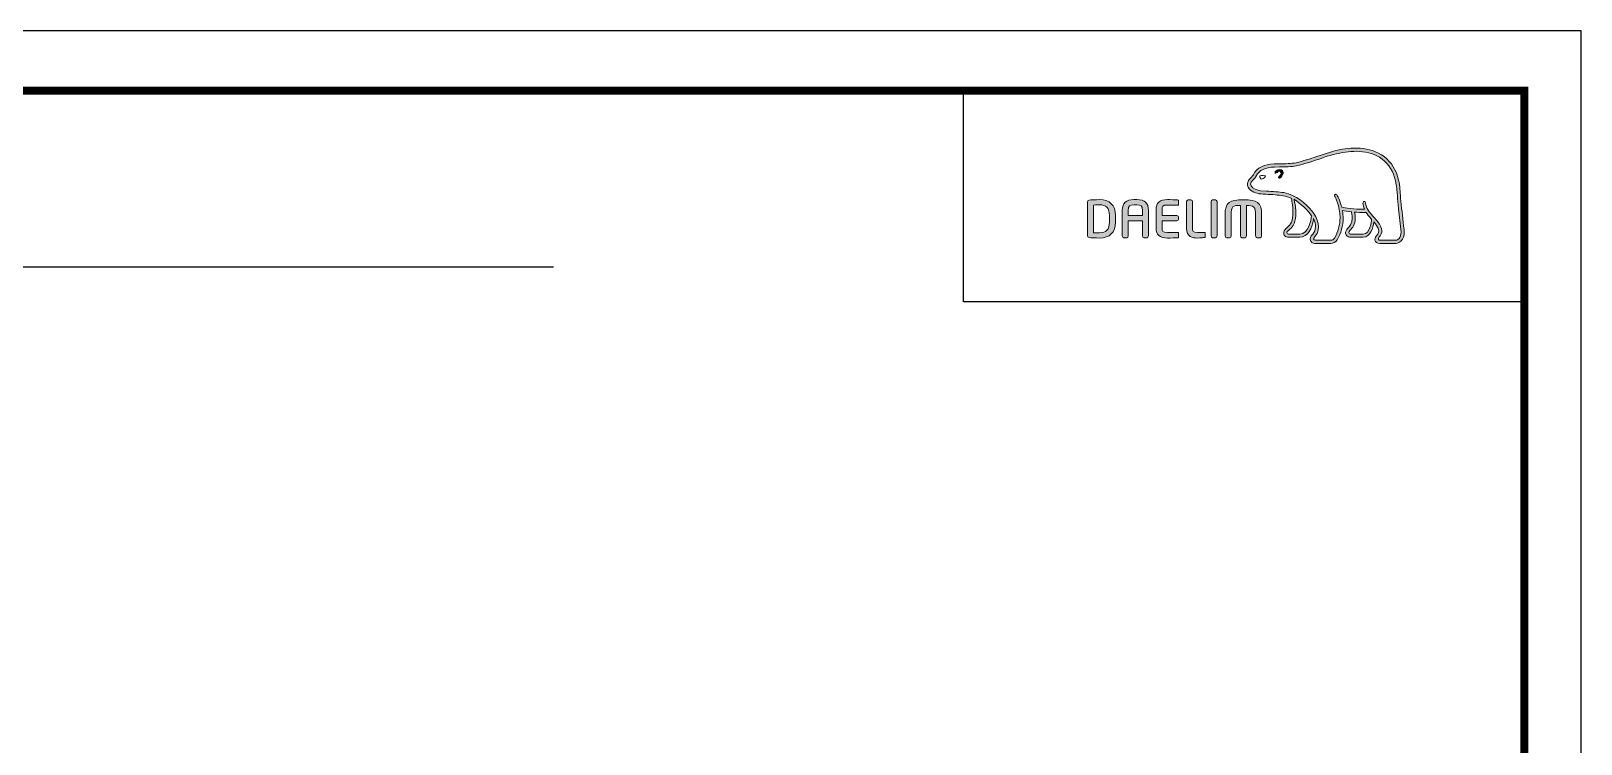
# Model space of a CAD drawing. Extents: x 3349 to 5808, y -3 to 827.
# Drawn here: x 3979.1 to 4477.6, y 597.4 to 826.8 of the extents above; entities that cross this region are included whole.
import ezdxf

# ---------------------------------------------------------------- set-up
doc = ezdxf.new("R2010")
doc.units = 0
doc.header["$LTSCALE"] = 4
doc.header["$MEASUREMENT"] = 0
doc.layers.get('0').update_dxf_attribs({"linetype": 'CONTINUOUS'})
doc.layers.add('레이어 1', color=7, linetype='CONTINUOUS', lineweight=0)

msp = doc.modelspace()

# ---------------------------------------------------------------- hatches: boundary and pattern name
at = {"layer": '레이어 1'}
h = msp.add_hatch(color=5, dxfattribs=at)
h.dxf.hatch_style = 1
edge = h.paths.add_edge_path(flags=16)
edge.add_spline(control_points=[(4419.05, 759.99), (4418.55, 759.45), (4417.93, 759.44), (4417.9, 759.44), (4417.9, 759.44), (4412.92, 759.44), (4412.92, 759.44), (4412.73, 759.44), (4412.59, 759.49), (4412.5, 759.58), (4412.43, 759.65), (4412.39, 759.76), (4412.39, 759.9), (4412.39, 760.18), (4412.59, 760.44), (4412.81, 760.72), (4413.01, 760.98), (4413.21, 761.22), (4413.31, 761.53), (4413.59, 762.26), (4413.56, 763.04), (4413.23, 763.73), (4412.64, 764.98), (4411.77, 765.96), (4410.92, 766.91), (4410.92, 766.91), (4410.64, 767.23), (4410.64, 767.23), (4409.54, 768.46), (4408.4, 769.73), (4408.31, 771.45), (4408.29, 771.79), (4408.13, 771.99), (4407.91, 771.98), (4407.91, 771.98), (4407.59, 771.83), (4407.58, 771.83), (4407.5, 771.73), (4407.45, 771.59), (4407.45, 771.42), (4407.45, 771.42), (4407.45, 771.37), (4407.45, 771.37), (4407.49, 770.74), (4407.64, 770.13), (4407.9, 769.5), (4407.9, 769.5), (4407.93, 769.44), (4407.93, 769.44), (4407.93, 769.44), (4407.86, 769.43), (4407.86, 769.43), (4404.66, 769.31), (4401.52, 769.91), (4400.6, 770.13), (4400.03, 772.42), (4399.11, 773.94), (4399.07, 774.01), (4399, 774.12), (4398.88, 774.22), (4398.77, 774.25), (4398.77, 774.25), (4398.5, 774.21), (4398.47, 774.2), (4398.44, 774.17), (4398.4, 774.11), (4398.29, 773.97), (4398.29, 773.97), (4398.28, 773.85), (4398.28, 773.85), (4398.28, 773.85), (4398.37, 773.55), (4398.37, 773.55), (4398.44, 773.43), (4400.08, 770.55), (4400.08, 766.74), (4400.08, 764.39), (4399.46, 762.17), (4398.24, 760.14), (4397.95, 759.66), (4397.57, 759.44), (4397, 759.44), (4397, 759.44), (4392.08, 759.44), (4392.08, 759.44), (4391.92, 759.44), (4391.58, 759.56), (4391.58, 759.91), (4391.58, 760.11), (4391.76, 760.43), (4392.06, 760.77), (4394.11, 763.05), (4392.93, 766.61), (4390.96, 768.96), (4389.07, 771.22), (4385.97, 774.07), (4381.99, 774.78), (4380.59, 775.02), (4378.27, 775.16), (4376.4, 775.27), (4376.4, 775.27), (4374.51, 775.38), (4374.51, 775.38), (4373.54, 775.46), (4371.94, 776.05), (4371.45, 776.98), (4371.24, 777.36), (4371.27, 777.75), (4371.52, 778.2), (4371.69, 778.47), (4371.91, 778.7), (4372.19, 778.98), (4372.5, 779.29), (4372.82, 779.62), (4373.07, 780.05), (4373.07, 780.05), (4373.14, 780.18), (4373.14, 780.18), (4374.09, 782), (4376.05, 782.96), (4378.96, 783.03), (4378.96, 783.03), (4380.6, 783.05), (4380.6, 783.05), (4382.4, 783.06), (4384.44, 783.07), (4386.12, 783.43), (4388.48, 783.94), (4390.85, 784.75), (4392.94, 785.46), (4392.94, 785.46), (4393, 785.48), (4393, 785.48), (4395.59, 786.37), (4398.26, 787.28), (4400.99, 787.72), (4405.36, 788.45), (4411.36, 788.42), (4415.14, 784.18), (4416.88, 782.22), (4417.96, 779.52), (4418.33, 776.16), (4418.33, 776.16), (4418.32, 776.17), (4418.3, 776.18), (4418.33, 776.12), (4418.36, 775.74), (4418.52, 773.6), (4418.56, 772.57), (4418.61, 771.51), (4418.88, 769.53), (4418.88, 769.53), (4419.64, 762.93), (4419.64, 762.93), (4419.64, 762.93), (4419.69, 762.13), (4419.69, 762.13), (4419.69, 761.19), (4419.47, 760.47), (4419.05, 759.99)], knot_values=[0, 0, 0, 0, 1, 1, 1, 2, 2, 2, 3, 3, 3, 4, 4, 4, 5, 5, 5, 6, 6, 6, 7, 7, 7, 8, 8, 8, 9, 9, 9, 10, 10, 10, 11, 11, 11, 12, 12, 12, 13, 13, 13, 14, 14, 14, 15, 15, 15, 16, 16, 16, 17, 17, 17, 18, 18, 18, 19, 19, 19, 20, 20, 20, 21, 21, 21, 22, 22, 22, 23, 23, 23, 24, 24, 24, 25, 25, 25, 26, 26, 26, 27, 27, 27, 28, 28, 28, 29, 29, 29, 30, 30, 30, 31, 31, 31, 32, 32, 32, 33, 33, 33, 34, 34, 34, 35, 35, 35, 36, 36, 36, 37, 37, 37, 38, 38, 38, 39, 39, 39, 40, 40, 40, 41, 41, 41, 42, 42, 42, 43, 43, 43, 44, 44, 44, 45, 45, 45, 46, 46, 46, 47, 47, 47, 48, 48, 48, 49, 49, 49, 50, 50, 50, 51, 51, 51, 52, 52, 52, 53, 53, 53, 53], degree=3, periodic=0)
edge = h.paths.add_edge_path(flags=16)
edge.add_spline(control_points=[(4407.52, 761.42), (4407.52, 761.42), (4403.45, 761.42), (4403.45, 761.42), (4403.15, 761.42), (4402.91, 761.66), (4402.91, 761.97), (4402.91, 762.18), (4403.1, 762.45), (4403.27, 762.64), (4404.1, 763.43), (4404.95, 764.52), (4404.95, 766.59), (4404.95, 766.59), (4404.9, 767.53), (4404.9, 767.54), (4404.9, 767.54), (4404.75, 768.45), (4404.75, 768.45), (4404.75, 768.45), (4404.74, 768.51), (4404.74, 768.51), (4404.74, 768.51), (4404.8, 768.5), (4404.8, 768.5), (4405.55, 768.45), (4407.03, 768.37), (4408.44, 768.43), (4408.8, 767.86), (4409.37, 767.13), (4410.22, 766.16), (4410.18, 765.67), (4409.77, 761.42), (4407.52, 761.42)], knot_values=[0, 0, 0, 0, 1, 1, 1, 2, 2, 2, 3, 3, 3, 4, 4, 4, 5, 5, 5, 6, 6, 6, 7, 7, 7, 8, 8, 8, 9, 9, 9, 10, 10, 10, 11, 11, 11, 11], degree=3, periodic=0)
edge = h.paths.add_edge_path(flags=16)
edge.add_spline(control_points=[(4387.11, 761.42), (4387.11, 761.42), (4383.54, 761.42), (4383.54, 761.42), (4383.27, 761.42), (4382.98, 761.64), (4382.98, 761.97), (4382.98, 762.16), (4383.15, 762.41), (4383.45, 762.65), (4384.36, 763.37), (4385.73, 764.46), (4385.87, 767.47), (4385.87, 767.47), (4385.89, 768.29), (4385.89, 768.29), (4385.89, 769.57), (4385.6, 771.11), (4385.32, 772.49), (4385.32, 772.49), (4385.28, 772.63), (4385.28, 772.63), (4385.28, 772.63), (4385.39, 772.54), (4385.39, 772.54), (4385.93, 772.22), (4388.84, 770.24), (4390.91, 767.32), (4390.74, 765.94), (4389.96, 761.42), (4387.11, 761.42)], knot_values=[0, 0, 0, 0, 1, 1, 1, 2, 2, 2, 3, 3, 3, 4, 4, 4, 5, 5, 5, 6, 6, 6, 7, 7, 7, 8, 8, 8, 9, 9, 9, 10, 10, 10, 10], degree=3, periodic=0)
edge = h.paths.add_edge_path()
edge.add_spline(control_points=[(4420.65, 763.03), (4420.65, 763.04), (4419.89, 769.67), (4419.89, 769.67), (4419.61, 771.65), (4419.57, 772.71), (4419.53, 773.64), (4419.53, 773.64), (4419.34, 776.26), (4419.34, 776.26), (4418.95, 779.84), (4417.79, 782.74), (4415.9, 784.85), (4411.82, 789.44), (4405.45, 789.48), (4400.82, 788.72), (4397.98, 788.25), (4395.27, 787.33), (4392.65, 786.43), (4392.65, 786.43), (4392.57, 786.4), (4392.57, 786.4), (4390.52, 785.7), (4388.19, 784.9), (4385.91, 784.42), (4384.34, 784.08), (4382.38, 784.07), (4380.64, 784.06), (4380.64, 784.06), (4378.92, 784.04), (4378.92, 784.04), (4375.62, 783.96), (4373.38, 782.81), (4372.24, 780.64), (4372.24, 780.64), (4372.19, 780.55), (4372.19, 780.55), (4372, 780.22), (4371.72, 779.94), (4371.47, 779.69), (4371.2, 779.41), (4370.89, 779.1), (4370.65, 778.7), (4370.42, 778.3), (4370.3, 777.89), (4370.3, 777.49), (4370.3, 777.15), (4370.38, 776.82), (4370.55, 776.51), (4371.25, 775.18), (4373.25, 774.47), (4374.45, 774.38), (4374.45, 774.38), (4376.2, 774.27), (4376.25, 774.27), (4378, 774.17), (4380.41, 774.03), (4381.82, 773.78), (4382.64, 773.64), (4383.57, 773.34), (4384.43, 772.94), (4384.49, 772.71), (4384.94, 770.73), (4384.94, 768.29), (4384.94, 768.29), (4384.92, 767.51), (4384.92, 767.51), (4384.79, 764.94), (4383.67, 764.04), (4382.85, 763.38), (4382.76, 763.32), (4382.03, 762.71), (4381.98, 761.98), (4381.94, 761.56), (4382.06, 761.19), (4382.31, 760.91), (4382.58, 760.62), (4383, 760.47), (4383.54, 760.47), (4383.54, 760.47), (4387.11, 760.47), (4387.11, 760.47), (4389.78, 760.47), (4391.1, 763.35), (4391.51, 766.04), (4391.51, 766.04), (4391.51, 766.42), (4391.51, 766.42), (4391.51, 766.42), (4391.62, 766.23), (4391.62, 766.23), (4391.97, 765.47), (4392.17, 764.56), (4392.17, 763.87), (4392.17, 762.91), (4391.88, 762.07), (4391.31, 761.44), (4391.17, 761.3), (4390.45, 760.56), (4390.45, 759.82), (4390.45, 759.82), (4390.46, 759.7), (4390.46, 759.7), (4390.56, 758.82), (4391.27, 758.43), (4391.92, 758.43), (4391.92, 758.43), (4397, 758.43), (4397, 758.43), (4397.91, 758.43), (4398.64, 758.84), (4399.11, 759.62), (4400.4, 761.77), (4401.06, 764.09), (4401.06, 766.54), (4401.06, 767.3), (4400.98, 768.12), (4400.84, 768.96), (4400.84, 768.96), (4400.83, 769.03), (4400.83, 769.03), (4400.83, 769.03), (4400.9, 769.02), (4400.9, 769.02), (4401.51, 768.9), (4402.49, 768.73), (4403.7, 768.6), (4403.7, 768.6), (4403.74, 768.59), (4403.74, 768.59), (4403.74, 768.59), (4403.9, 767.66), (4403.9, 767.66), (4403.9, 767.66), (4403.94, 767.44), (4403.94, 767.44), (4403.94, 767.44), (4403.99, 766.62), (4403.99, 766.62), (4403.99, 764.64), (4403.09, 763.78), (4402.61, 763.32), (4402.6, 763.32), (4401.93, 762.63), (4401.86, 762.03), (4401.86, 762.03), (4401.83, 761.84), (4401.83, 761.84), (4401.83, 761.65), (4401.88, 761.27), (4402.22, 760.93), (4402.51, 760.62), (4402.96, 760.47), (4403.57, 760.47), (4403.57, 760.47), (4407.52, 760.47), (4407.52, 760.47), (4409.92, 760.47), (4410.64, 763.52), (4410.93, 765.23), (4410.93, 765.23), (4410.95, 765.41), (4410.95, 765.41), (4410.95, 765.41), (4411.04, 765.28), (4411.04, 765.28), (4411.6, 764.57), (4412.08, 763.79), (4412.32, 763.3), (4412.44, 763.04), (4412.5, 762.76), (4412.5, 762.48), (4412.5, 762.48), (4412.41, 761.91), (4412.41, 761.91), (4412.32, 761.6), (4412.11, 761.31), (4411.9, 761.03), (4411.6, 760.64), (4411.28, 760.23), (4411.28, 759.73), (4411.28, 759.73), (4411.31, 759.46), (4411.31, 759.46), (4411.46, 758.8), (4411.99, 758.43), (4412.82, 758.43), (4412.82, 758.43), (4417.9, 758.43), (4417.9, 758.43), (4418.01, 758.43), (4419, 758.46), (4419.78, 759.3), (4420.4, 759.97), (4420.7, 760.89), (4420.7, 762.12), (4420.7, 762.12), (4420.65, 763.03), (4420.65, 763.03)], knot_values=[0, 0, 0, 0, 1, 1, 1, 2, 2, 2, 3, 3, 3, 4, 4, 4, 5, 5, 5, 6, 6, 6, 7, 7, 7, 8, 8, 8, 9, 9, 9, 10, 10, 10, 11, 11, 11, 12, 12, 12, 13, 13, 13, 14, 14, 14, 15, 15, 15, 16, 16, 16, 17, 17, 17, 18, 18, 18, 19, 19, 19, 20, 20, 20, 21, 21, 21, 22, 22, 22, 23, 23, 23, 24, 24, 24, 25, 25, 25, 26, 26, 26, 27, 27, 27, 28, 28, 28, 29, 29, 29, 30, 30, 30, 31, 31, 31, 32, 32, 32, 33, 33, 33, 34, 34, 34, 35, 35, 35, 36, 36, 36, 37, 37, 37, 38, 38, 38, 39, 39, 39, 40, 40, 40, 41, 41, 41, 42, 42, 42, 43, 43, 43, 44, 44, 44, 45, 45, 45, 46, 46, 46, 47, 47, 47, 48, 48, 48, 49, 49, 49, 50, 50, 50, 51, 51, 51, 52, 52, 52, 53, 53, 53, 54, 54, 54, 55, 55, 55, 56, 56, 56, 57, 57, 57, 58, 58, 58, 59, 59, 59, 60, 60, 60, 61, 61, 61, 62, 62, 62, 63, 63, 63, 64, 64, 64, 65, 65, 65, 66, 66, 66, 66], degree=3, periodic=0)
edge = h.paths.add_edge_path(flags=0)
edge.add_spline(control_points=[(4374.36, 780.17), (4374.36, 780.17), (4375.1, 780.51), (4376.01, 780.15), (4376.01, 780.15), (4376.13, 780.11), (4375.98, 779.9), (4375.53, 779.3), (4375.1, 779.17), (4375.1, 779.17), (4375.1, 779.17), (4374.78, 779.06), (4374.6, 779.27), (4374.24, 779.7), (4374.23, 779.94), (4374.23, 779.94), (4374.23, 779.94), (4374.19, 780.13), (4374.36, 780.17)], knot_values=[0, 0, 0, 0, 1, 1, 1, 2, 2, 2, 3, 3, 3, 4, 4, 4, 5, 5, 5, 6, 6, 6, 6], degree=3, periodic=0)
edge = h.paths.add_edge_path(flags=0)
edge.add_spline(control_points=[(4379.24, 781.53), (4379.13, 781.41), (4379.12, 781.21), (4379.24, 781.1), (4379.35, 781), (4379.55, 781.03), (4379.66, 781.15), (4379.72, 781.21), (4380.32, 781.93), (4380.85, 781.56), (4381.04, 781.43), (4381.12, 781.23), (4381.09, 780.98), (4381.04, 780.57), (4380.69, 780.12), (4380.45, 779.96), (4380.31, 779.88), (4380.22, 779.7), (4380.29, 779.55), (4380.35, 779.41), (4380.53, 779.37), (4380.68, 779.43), (4381.12, 779.64), (4381.67, 780.34), (4381.75, 781), (4381.8, 781.45), (4381.59, 781.82), (4381.23, 782.07), (4380.45, 782.63), (4379.56, 781.89), (4379.24, 781.53)], knot_values=[0, 0, 0, 0, 1, 1, 1, 2, 2, 2, 3, 3, 3, 4, 4, 4, 5, 5, 5, 6, 6, 6, 7, 7, 7, 8, 8, 8, 9, 9, 9, 10, 10, 10, 10], degree=3, periodic=0)
edge = h.paths.add_edge_path(flags=0)
edge.add_spline(control_points=[(4379.14, 780.99), (4379.14, 780.99), (4379.14, 780.99), (4379.14, 780.99), (4379.14, 780.99), (4379.14, 780.99), (4379.14, 780.99)], knot_values=[0, 0, 0, 0, 1, 1, 1, 2, 2, 2, 2], degree=3, periodic=0)
h = msp.add_hatch(color=5, dxfattribs=at)
h.dxf.hatch_style = 2
edge = h.paths.add_edge_path()
edge.add_spline(control_points=[(4379.24, 781.53), (4379.13, 781.41), (4379.12, 781.21), (4379.24, 781.1), (4379.35, 781), (4379.55, 781.03), (4379.66, 781.15), (4379.72, 781.21), (4380.32, 781.93), (4380.85, 781.56), (4381.04, 781.43), (4381.12, 781.23), (4381.09, 780.98), (4381.04, 780.57), (4380.69, 780.12), (4380.45, 779.96), (4380.31, 779.88), (4380.22, 779.7), (4380.29, 779.55), (4380.35, 779.41), (4380.53, 779.37), (4380.68, 779.43), (4381.12, 779.64), (4381.67, 780.34), (4381.75, 781), (4381.8, 781.45), (4381.59, 781.82), (4381.23, 782.07), (4380.45, 782.63), (4379.56, 781.89), (4379.24, 781.53)], knot_values=[0, 0, 0, 0, 1, 1, 1, 2, 2, 2, 3, 3, 3, 4, 4, 4, 5, 5, 5, 6, 6, 6, 7, 7, 7, 8, 8, 8, 9, 9, 9, 10, 10, 10, 10], degree=3, periodic=0)
h = msp.add_hatch(color=5, dxfattribs=at)
h.dxf.hatch_style = 2
edge = h.paths.add_edge_path()
edge.add_spline(control_points=[(4325.9, 765.29), (4325.9, 762.98), (4324.85, 761.85), (4322.67, 761.85), (4322.67, 761.85), (4321.18, 761.88), (4320.79, 761.88), (4320.79, 761.88), (4320.79, 770.77), (4320.79, 770.77), (4321.56, 770.85), (4322.66, 770.86), (4322.67, 770.86), (4324.91, 770.86), (4325.9, 769.8), (4325.9, 767.42), (4325.9, 767.42), (4325.9, 765.29), (4325.9, 765.29)], knot_values=[0, 0, 0, 0, 1, 1, 1, 2, 2, 2, 3, 3, 3, 4, 4, 4, 5, 5, 5, 6, 6, 6, 6], degree=3, periodic=0)
edge = h.paths.add_edge_path()
edge.add_spline(control_points=[(4322.67, 772.53), (4321.46, 772.53), (4319.9, 772.45), (4319.38, 772.37), (4319.06, 772.32), (4318.85, 772.08), (4318.85, 771.76), (4318.85, 771.76), (4318.85, 760.95), (4318.85, 760.95), (4318.85, 760.62), (4319.06, 760.38), (4319.4, 760.34), (4319.88, 760.26), (4321.44, 760.18), (4322.67, 760.18), (4326.04, 760.18), (4327.82, 761.95), (4327.82, 765.29), (4327.82, 765.29), (4327.82, 767.42), (4327.82, 767.42), (4327.82, 770.76), (4326.04, 772.53), (4322.67, 772.53)], knot_values=[0, 0, 0, 0, 1, 1, 1, 2, 2, 2, 3, 3, 3, 4, 4, 4, 5, 5, 5, 6, 6, 6, 7, 7, 7, 8, 8, 8, 8], degree=3, periodic=0)
h = msp.add_hatch(color=5, dxfattribs=at)
h.dxf.hatch_style = 2
edge = h.paths.add_edge_path()
edge.add_spline(control_points=[(4336.52, 767.43), (4336.52, 767.43), (4331.97, 767.43), (4331.97, 767.43), (4331.97, 767.6), (4331.97, 769.05), (4331.97, 769.05), (4331.97, 770.57), (4332.43, 770.82), (4333.78, 770.82), (4333.78, 770.82), (4334.72, 770.82), (4334.72, 770.82), (4336.07, 770.82), (4336.52, 770.57), (4336.52, 769.05), (4336.52, 769.05), (4336.52, 767.6), (4336.52, 767.43)], knot_values=[0, 0, 0, 0, 1, 1, 1, 2, 2, 2, 3, 3, 3, 4, 4, 4, 5, 5, 5, 6, 6, 6, 6], degree=3, periodic=0)
edge = h.paths.add_edge_path()
edge.add_spline(control_points=[(4334.72, 772.53), (4334.72, 772.53), (4333.78, 772.53), (4333.78, 772.53), (4331.2, 772.53), (4330.05, 771.46), (4330.05, 769.05), (4330.05, 769.05), (4330.05, 760.83), (4330.05, 760.83), (4330.05, 760.54), (4330.29, 760.29), (4330.57, 760.29), (4330.57, 760.29), (4331.46, 760.29), (4331.46, 760.29), (4331.78, 760.29), (4331.97, 760.56), (4331.97, 760.83), (4331.97, 760.83), (4331.97, 765.55), (4331.97, 765.74), (4331.97, 765.74), (4336.52, 765.74), (4336.52, 765.74), (4336.52, 765.55), (4336.52, 760.83), (4336.52, 760.83), (4336.52, 760.53), (4336.75, 760.29), (4337.04, 760.29), (4337.04, 760.29), (4337.93, 760.29), (4337.93, 760.29), (4338.24, 760.29), (4338.45, 760.57), (4338.45, 760.83), (4338.45, 760.83), (4338.45, 769.05), (4338.45, 769.05), (4338.45, 771.46), (4337.3, 772.53), (4334.72, 772.53)], knot_values=[0, 0, 0, 0, 1, 1, 1, 2, 2, 2, 3, 3, 3, 4, 4, 4, 5, 5, 5, 6, 6, 6, 7, 7, 7, 8, 8, 8, 9, 9, 9, 10, 10, 10, 11, 11, 11, 12, 12, 12, 13, 13, 13, 14, 14, 14, 14], degree=3, periodic=0)
h = msp.add_hatch(color=5, dxfattribs=at)
h.dxf.hatch_style = 2
edge = h.paths.add_edge_path()
edge.add_spline(control_points=[(4340.89, 769.38), (4340.89, 769.38), (4340.89, 763.33), (4340.89, 763.33), (4340.89, 761.21), (4342.1, 760.18), (4344.59, 760.18), (4345.69, 760.18), (4347.19, 760.2), (4347.78, 760.26), (4347.78, 760.26), (4348.07, 760.29), (4348.07, 760.29), (4348.07, 760.29), (4348.16, 760.3), (4348.16, 760.3), (4348.16, 760.3), (4348.16, 761.92), (4348.16, 761.92), (4348.16, 761.92), (4344.61, 761.92), (4344.61, 761.92), (4342.83, 761.92), (4342.83, 762.42), (4342.83, 763.33), (4342.83, 763.33), (4342.83, 765.57), (4342.83, 765.75), (4343.01, 765.75), (4347.6, 765.75), (4347.6, 765.75), (4347.9, 765.75), (4348.15, 765.99), (4348.15, 766.28), (4348.15, 766.28), (4348.15, 766.88), (4348.15, 766.88), (4348.15, 767.18), (4347.9, 767.42), (4347.6, 767.42), (4347.6, 767.42), (4343.01, 767.42), (4342.83, 767.42), (4342.83, 767.59), (4342.83, 769.38), (4342.83, 769.38), (4342.83, 770.29), (4342.83, 770.79), (4344.61, 770.79), (4344.61, 770.79), (4348.16, 770.78), (4348.16, 770.78), (4348.16, 770.78), (4348.16, 772.39), (4348.16, 772.39), (4348.16, 772.39), (4347.78, 772.43), (4347.78, 772.43), (4347.08, 772.49), (4345.48, 772.53), (4344.59, 772.53), (4342.1, 772.53), (4340.89, 771.5), (4340.89, 769.38)], knot_values=[0, 0, 0, 0, 1, 1, 1, 2, 2, 2, 3, 3, 3, 4, 4, 4, 5, 5, 5, 6, 6, 6, 7, 7, 7, 8, 8, 8, 9, 9, 9, 10, 10, 10, 11, 11, 11, 12, 12, 12, 13, 13, 13, 14, 14, 14, 15, 15, 15, 16, 16, 16, 17, 17, 17, 18, 18, 18, 19, 19, 19, 20, 20, 20, 21, 21, 21, 21], degree=3, periodic=0)
h = msp.add_hatch(color=5, dxfattribs=at)
h.dxf.hatch_style = 2
edge = h.paths.add_edge_path()
edge.add_spline(control_points=[(4351.25, 772.42), (4350.95, 772.42), (4350.7, 772.17), (4350.7, 771.88), (4350.7, 771.88), (4350.7, 763.33), (4350.7, 763.33), (4350.7, 760.54), (4352.6, 760.18), (4354.26, 760.18), (4355.47, 760.18), (4355.78, 760.24), (4356.14, 760.3), (4356.14, 760.3), (4356.35, 760.33), (4356.35, 760.33), (4356.35, 760.33), (4356.63, 760.36), (4356.63, 760.36), (4356.63, 760.36), (4356.72, 760.37), (4356.72, 760.37), (4356.72, 760.37), (4356.72, 761.92), (4356.72, 761.92), (4356.72, 761.92), (4354.28, 761.92), (4354.28, 761.92), (4352.63, 761.92), (4352.63, 762.54), (4352.63, 763.14), (4352.63, 763.14), (4352.63, 771.88), (4352.63, 771.88), (4352.63, 772.17), (4352.38, 772.42), (4352.08, 772.42), (4352.08, 772.42), (4351.25, 772.42), (4351.25, 772.42)], knot_values=[0, 0, 0, 0, 1, 1, 1, 2, 2, 2, 3, 3, 3, 4, 4, 4, 5, 5, 5, 6, 6, 6, 7, 7, 7, 8, 8, 8, 9, 9, 9, 10, 10, 10, 11, 11, 11, 12, 12, 12, 13, 13, 13, 13], degree=3, periodic=0)
h = msp.add_hatch(color=5, dxfattribs=at)
h.dxf.hatch_style = 2
edge = h.paths.add_edge_path()
edge.add_spline(control_points=[(4359.1, 772.42), (4358.78, 772.42), (4358.59, 772.15), (4358.59, 771.9), (4358.59, 771.9), (4358.59, 760.83), (4358.59, 760.83), (4358.59, 760.53), (4358.82, 760.29), (4359.1, 760.29), (4359.1, 760.29), (4360, 760.29), (4360, 760.29), (4360.32, 760.29), (4360.51, 760.56), (4360.51, 760.83), (4360.51, 760.83), (4360.51, 771.9), (4360.51, 771.9), (4360.51, 772.19), (4360.29, 772.42), (4360, 772.42), (4360, 772.42), (4359.1, 772.42), (4359.1, 772.42)], knot_values=[0, 0, 0, 0, 1, 1, 1, 2, 2, 2, 3, 3, 3, 4, 4, 4, 5, 5, 5, 6, 6, 6, 7, 7, 7, 8, 8, 8, 8], degree=3, periodic=0)
h = msp.add_hatch(color=5, dxfattribs=at)
h.dxf.hatch_style = 2
edge = h.paths.add_edge_path()
edge.add_spline(control_points=[(4363.1, 767.64), (4363.1, 767.64), (4363.1, 760.83), (4363.1, 760.83), (4363.1, 760.53), (4363.33, 760.29), (4363.62, 760.29), (4363.62, 760.29), (4364.53, 760.29), (4364.53, 760.29), (4364.85, 760.29), (4365.04, 760.56), (4365.04, 760.83), (4365.04, 760.83), (4365.04, 767.47), (4365.04, 767.47), (4365.04, 770.4), (4365.54, 770.69), (4368.02, 770.69), (4368.02, 770.51), (4368.02, 760.83), (4368.02, 760.83), (4368.02, 760.52), (4368.24, 760.29), (4368.53, 760.29), (4368.53, 760.29), (4369.42, 760.29), (4369.42, 760.29), (4369.74, 760.29), (4369.94, 760.56), (4369.94, 760.83), (4369.94, 760.83), (4369.94, 770.48), (4369.94, 770.67), (4371.1, 770.67), (4371.91, 770.57), (4372.35, 770.13), (4372.81, 769.67), (4372.91, 768.8), (4372.91, 767.47), (4372.91, 767.47), (4372.91, 760.83), (4372.91, 760.83), (4372.91, 760.54), (4373.14, 760.29), (4373.42, 760.29), (4373.42, 760.29), (4374.34, 760.29), (4374.34, 760.29), (4374.66, 760.29), (4374.85, 760.57), (4374.85, 760.83), (4374.85, 760.83), (4374.85, 767.64), (4374.85, 767.64), (4374.85, 771.77), (4373.39, 772.47), (4368.99, 772.47), (4364.57, 772.47), (4363.1, 771.77), (4363.1, 767.64)], knot_values=[0, 0, 0, 0, 1, 1, 1, 2, 2, 2, 3, 3, 3, 4, 4, 4, 5, 5, 5, 6, 6, 6, 7, 7, 7, 8, 8, 8, 9, 9, 9, 10, 10, 10, 11, 11, 11, 12, 12, 12, 13, 13, 13, 14, 14, 14, 15, 15, 15, 16, 16, 16, 17, 17, 17, 18, 18, 18, 19, 19, 19, 20, 20, 20, 20], degree=3, periodic=0)

# ---------------------------------------------------------------- linework, layer by layer
at = {"color": 5, "ltscale": 0.5}
msp.add_line((4278.97, 739.68), (4278.97, 807.6), dxfattribs=at)
at = {"color": 5}
msp.add_line((4386.95, 760.47), (4386.95, 760.47), dxfattribs=at)
at = {"ltscale": 0.5}
msp.add_line((3487.98, 750.91), (4147.11, 750.91), dxfattribs=at)
at = {"color": 5, "ltscale": 40}
msp.add_line((4459.31, 739.68), (4278.97, 739.68), dxfattribs=at)
at = {"ltscale": 0.5}
msp.add_lwpolyline([(3349.17, 0), (4477.57, 0), (4477.57, 826.8), (3349.17, 826.8)], close=True, dxfattribs=at)
at = {"color": 5, "linetype": 'ByBlock', "lineweight": 200, "const_width": 2.6}
msp.add_lwpolyline([(3367.31, 35.4), (4459.31, 35.4), (4459.31, 807.6), (3367.31, 807.6)], close=True, dxfattribs=at)
at = {"layer": '레이어 1', "color": 5}
for points, knots in [([(4420.65, 763.03), (4420.65, 763.04), (4419.89, 769.67), (4419.89, 769.67), (4419.61, 771.65), (4419.57, 772.71), (4419.53, 773.64), (4419.53, 773.64), (4419.34, 776.26), (4419.34, 776.26), (4418.95, 779.84), (4417.79, 782.74), (4415.9, 784.85), (4411.82, 789.44), (4405.45, 789.48), (4400.82, 788.72), (4397.98, 788.25), (4395.27, 787.33), (4392.65, 786.43), (4392.65, 786.43), (4392.57, 786.4), (4392.57, 786.4), (4390.52, 785.7), (4388.19, 784.9), (4385.91, 784.42), (4384.34, 784.08), (4382.38, 784.07), (4380.64, 784.06), (4380.64, 784.06), (4378.92, 784.04), (4378.92, 784.04), (4375.62, 783.96), (4373.38, 782.81), (4372.24, 780.64), (4372.24, 780.64), (4372.19, 780.55), (4372.19, 780.55), (4372, 780.22), (4371.72, 779.94), (4371.47, 779.69), (4371.2, 779.41), (4370.89, 779.1), (4370.65, 778.7), (4370.42, 778.3), (4370.3, 777.89), (4370.3, 777.49), (4370.3, 777.15), (4370.38, 776.82), (4370.55, 776.51), (4371.25, 775.18), (4373.25, 774.47), (4374.45, 774.38), (4374.45, 774.38), (4376.2, 774.27), (4376.25, 774.27), (4378, 774.17), (4380.41, 774.03), (4381.82, 773.78), (4382.64, 773.64), (4383.57, 773.34), (4384.43, 772.94), (4384.49, 772.71), (4384.94, 770.73), (4384.94, 768.29), (4384.94, 768.29), (4384.92, 767.51), (4384.92, 767.51), (4384.79, 764.94), (4383.67, 764.04), (4382.85, 763.38), (4382.76, 763.32), (4382.03, 762.71), (4381.98, 761.98), (4381.94, 761.56), (4382.06, 761.19), (4382.31, 760.91), (4382.58, 760.62), (4383, 760.47), (4383.54, 760.47), (4383.54, 760.47), (4387.11, 760.47), (4387.11, 760.47), (4389.78, 760.47), (4391.1, 763.35), (4391.51, 766.04), (4391.51, 766.04), (4391.51, 766.42), (4391.51, 766.42), (4391.51, 766.42), (4391.62, 766.23), (4391.62, 766.23), (4391.97, 765.47), (4392.17, 764.56), (4392.17, 763.87), (4392.17, 762.91), (4391.88, 762.07), (4391.31, 761.44), (4391.17, 761.3), (4390.45, 760.56), (4390.45, 759.82), (4390.45, 759.82), (4390.46, 759.7), (4390.46, 759.7), (4390.56, 758.82), (4391.27, 758.43), (4391.92, 758.43), (4391.92, 758.43), (4397, 758.43), (4397, 758.43), (4397.91, 758.43), (4398.64, 758.84), (4399.11, 759.62), (4400.4, 761.77), (4401.06, 764.09), (4401.06, 766.54), (4401.06, 767.3), (4400.98, 768.12), (4400.84, 768.96), (4400.84, 768.96), (4400.83, 769.03), (4400.83, 769.03), (4400.83, 769.03), (4400.9, 769.02), (4400.9, 769.02), (4401.51, 768.9), (4402.49, 768.73), (4403.7, 768.6), (4403.7, 768.6), (4403.74, 768.59), (4403.74, 768.59), (4403.74, 768.59), (4403.9, 767.66), (4403.9, 767.66), (4403.9, 767.66), (4403.94, 767.44), (4403.94, 767.44), (4403.94, 767.44), (4403.99, 766.62), (4403.99, 766.62), (4403.99, 764.64), (4403.09, 763.78), (4402.61, 763.32), (4402.6, 763.32), (4401.93, 762.63), (4401.86, 762.03), (4401.86, 762.03), (4401.83, 761.84), (4401.83, 761.84), (4401.83, 761.65), (4401.88, 761.27), (4402.22, 760.93), (4402.51, 760.62), (4402.96, 760.47), (4403.57, 760.47), (4403.57, 760.47), (4407.52, 760.47), (4407.52, 760.47), (4409.92, 760.47), (4410.64, 763.52), (4410.93, 765.23), (4410.93, 765.23), (4410.95, 765.41), (4410.95, 765.41), (4410.95, 765.41), (4411.04, 765.28), (4411.04, 765.28), (4411.6, 764.57), (4412.08, 763.79), (4412.32, 763.3), (4412.44, 763.04), (4412.5, 762.76), (4412.5, 762.48), (4412.5, 762.48), (4412.41, 761.91), (4412.41, 761.91), (4412.32, 761.6), (4412.11, 761.31), (4411.9, 761.03), (4411.6, 760.64), (4411.28, 760.23), (4411.28, 759.73), (4411.28, 759.73), (4411.31, 759.46), (4411.31, 759.46), (4411.46, 758.8), (4411.99, 758.43), (4412.82, 758.43), (4412.82, 758.43), (4417.9, 758.43), (4417.9, 758.43), (4418.01, 758.43), (4419, 758.46), (4419.78, 759.3), (4420.4, 759.97), (4420.7, 760.89), (4420.7, 762.12), (4420.7, 762.12), (4420.65, 763.03), (4420.65, 763.03)], [0, 0, 0, 0, 1, 1, 1, 2, 2, 2, 3, 3, 3, 4, 4, 4, 5, 5, 5, 6, 6, 6, 7, 7, 7, 8, 8, 8, 9, 9, 9, 10, 10, 10, 11, 11, 11, 12, 12, 12, 13, 13, 13, 14, 14, 14, 15, 15, 15, 16, 16, 16, 17, 17, 17, 18, 18, 18, 19, 19, 19, 20, 20, 20, 21, 21, 21, 22, 22, 22, 23, 23, 23, 24, 24, 24, 25, 25, 25, 26, 26, 26, 27, 27, 27, 28, 28, 28, 29, 29, 29, 30, 30, 30, 31, 31, 31, 32, 32, 32, 33, 33, 33, 34, 34, 34, 35, 35, 35, 36, 36, 36, 37, 37, 37, 38, 38, 38, 39, 39, 39, 40, 40, 40, 41, 41, 41, 42, 42, 42, 43, 43, 43, 44, 44, 44, 45, 45, 45, 46, 46, 46, 47, 47, 47, 48, 48, 48, 49, 49, 49, 50, 50, 50, 51, 51, 51, 52, 52, 52, 53, 53, 53, 54, 54, 54, 55, 55, 55, 56, 56, 56, 57, 57, 57, 58, 58, 58, 59, 59, 59, 60, 60, 60, 61, 61, 61, 62, 62, 62, 63, 63, 63, 64, 64, 64, 65, 65, 65, 66, 66, 66, 66]), ([(4374.36, 780.17), (4374.36, 780.17), (4375.1, 780.51), (4376.01, 780.15), (4376.01, 780.15), (4376.13, 780.11), (4375.98, 779.9), (4375.53, 779.3), (4375.1, 779.17), (4375.1, 779.17), (4375.1, 779.17), (4374.78, 779.06), (4374.6, 779.27), (4374.24, 779.7), (4374.23, 779.94), (4374.23, 779.94), (4374.23, 779.94), (4374.19, 780.13), (4374.36, 780.17)], [0, 0, 0, 0, 1, 1, 1, 2, 2, 2, 3, 3, 3, 4, 4, 4, 5, 5, 5, 6, 6, 6, 6]), ([(4379.24, 781.53), (4379.13, 781.41), (4379.12, 781.21), (4379.24, 781.1), (4379.35, 781), (4379.55, 781.03), (4379.66, 781.15), (4379.72, 781.21), (4380.32, 781.93), (4380.85, 781.56), (4381.04, 781.43), (4381.12, 781.23), (4381.09, 780.98), (4381.04, 780.57), (4380.69, 780.12), (4380.45, 779.96), (4380.31, 779.88), (4380.22, 779.7), (4380.29, 779.55), (4380.35, 779.41), (4380.53, 779.37), (4380.68, 779.43), (4381.12, 779.64), (4381.67, 780.34), (4381.75, 781), (4381.8, 781.45), (4381.59, 781.82), (4381.23, 782.07), (4380.45, 782.63), (4379.56, 781.89), (4379.24, 781.53)], [0, 0, 0, 0, 1, 1, 1, 2, 2, 2, 3, 3, 3, 4, 4, 4, 5, 5, 5, 6, 6, 6, 7, 7, 7, 8, 8, 8, 9, 9, 9, 10, 10, 10, 10]), ([(4379.14, 780.99), (4379.14, 780.99), (4379.14, 780.99), (4379.14, 780.99), (4379.14, 780.99), (4379.14, 780.99), (4379.14, 780.99)], [0, 0, 0, 0, 1, 1, 1, 2, 2, 2, 2]), ([(4398.37, 773.55), (4398.44, 773.43), (4400.08, 770.55), (4400.08, 766.74), (4400.08, 764.39), (4399.46, 762.17), (4398.24, 760.14)], [24, 24, 24, 24, 25, 25, 25, 26, 26, 26, 26]), ([(4322.67, 772.53), (4321.46, 772.53), (4319.9, 772.45), (4319.38, 772.37), (4319.06, 772.32), (4318.85, 772.08), (4318.85, 771.76), (4318.85, 771.76), (4318.85, 760.95), (4318.85, 760.95), (4318.85, 760.62), (4319.06, 760.38), (4319.4, 760.34), (4319.88, 760.26), (4321.44, 760.18), (4322.67, 760.18), (4326.04, 760.18), (4327.82, 761.95), (4327.82, 765.29), (4327.82, 765.29), (4327.82, 767.42), (4327.82, 767.42), (4327.82, 770.76), (4326.04, 772.53), (4322.67, 772.53)], [0, 0, 0, 0, 1, 1, 1, 2, 2, 2, 3, 3, 3, 4, 4, 4, 5, 5, 5, 6, 6, 6, 7, 7, 7, 8, 8, 8, 8]), ([(4325.9, 765.29), (4325.9, 762.98), (4324.85, 761.85), (4322.67, 761.85), (4322.67, 761.85), (4321.18, 761.88), (4320.79, 761.88), (4320.79, 761.88), (4320.79, 770.77), (4320.79, 770.77), (4321.56, 770.85), (4322.66, 770.86), (4322.67, 770.86), (4324.91, 770.86), (4325.9, 769.8), (4325.9, 767.42), (4325.9, 767.42), (4325.9, 765.29), (4325.9, 765.29)], [0, 0, 0, 0, 1, 1, 1, 2, 2, 2, 3, 3, 3, 4, 4, 4, 5, 5, 5, 6, 6, 6, 6]), ([(4334.72, 772.53), (4334.72, 772.53), (4333.78, 772.53), (4333.78, 772.53), (4331.2, 772.53), (4330.05, 771.46), (4330.05, 769.05), (4330.05, 769.05), (4330.05, 760.83), (4330.05, 760.83), (4330.05, 760.54), (4330.29, 760.29), (4330.57, 760.29), (4330.57, 760.29), (4331.46, 760.29), (4331.46, 760.29), (4331.78, 760.29), (4331.97, 760.56), (4331.97, 760.83), (4331.97, 760.83), (4331.97, 765.55), (4331.97, 765.74), (4331.97, 765.74), (4336.52, 765.74), (4336.52, 765.74), (4336.52, 765.55), (4336.52, 760.83), (4336.52, 760.83), (4336.52, 760.53), (4336.75, 760.29), (4337.04, 760.29), (4337.04, 760.29), (4337.93, 760.29), (4337.93, 760.29), (4338.24, 760.29), (4338.45, 760.57), (4338.45, 760.83), (4338.45, 760.83), (4338.45, 769.05), (4338.45, 769.05), (4338.45, 771.46), (4337.3, 772.53), (4334.72, 772.53)], [0, 0, 0, 0, 1, 1, 1, 2, 2, 2, 3, 3, 3, 4, 4, 4, 5, 5, 5, 6, 6, 6, 7, 7, 7, 8, 8, 8, 9, 9, 9, 10, 10, 10, 11, 11, 11, 12, 12, 12, 13, 13, 13, 14, 14, 14, 14]), ([(4336.52, 767.43), (4336.52, 767.43), (4331.97, 767.43), (4331.97, 767.43), (4331.97, 767.6), (4331.97, 769.05), (4331.97, 769.05), (4331.97, 770.57), (4332.43, 770.82), (4333.78, 770.82), (4333.78, 770.82), (4334.72, 770.82), (4334.72, 770.82), (4336.07, 770.82), (4336.52, 770.57), (4336.52, 769.05), (4336.52, 769.05), (4336.52, 767.6), (4336.52, 767.43)], [0, 0, 0, 0, 1, 1, 1, 2, 2, 2, 3, 3, 3, 4, 4, 4, 5, 5, 5, 6, 6, 6, 6]), ([(4340.89, 769.38), (4340.89, 769.38), (4340.89, 763.33), (4340.89, 763.33), (4340.89, 761.21), (4342.1, 760.18), (4344.59, 760.18), (4345.69, 760.18), (4347.19, 760.2), (4347.78, 760.26), (4347.78, 760.26), (4348.07, 760.29), (4348.07, 760.29), (4348.07, 760.29), (4348.16, 760.3), (4348.16, 760.3), (4348.16, 760.3), (4348.16, 761.92), (4348.16, 761.92), (4348.16, 761.92), (4344.61, 761.92), (4344.61, 761.92), (4342.83, 761.92), (4342.83, 762.42), (4342.83, 763.33), (4342.83, 763.33), (4342.83, 765.57), (4342.83, 765.75), (4343.01, 765.75), (4347.6, 765.75), (4347.6, 765.75), (4347.9, 765.75), (4348.15, 765.99), (4348.15, 766.28), (4348.15, 766.28), (4348.15, 766.88), (4348.15, 766.88), (4348.15, 767.18), (4347.9, 767.42), (4347.6, 767.42), (4347.6, 767.42), (4343.01, 767.42), (4342.83, 767.42), (4342.83, 767.59), (4342.83, 769.38), (4342.83, 769.38), (4342.83, 770.29), (4342.83, 770.79), (4344.61, 770.79), (4344.61, 770.79), (4348.16, 770.78), (4348.16, 770.78), (4348.16, 770.78), (4348.16, 772.39), (4348.16, 772.39), (4348.16, 772.39), (4347.78, 772.43), (4347.78, 772.43), (4347.08, 772.49), (4345.48, 772.53), (4344.59, 772.53), (4342.1, 772.53), (4340.89, 771.5), (4340.89, 769.38)], [0, 0, 0, 0, 1, 1, 1, 2, 2, 2, 3, 3, 3, 4, 4, 4, 5, 5, 5, 6, 6, 6, 7, 7, 7, 8, 8, 8, 9, 9, 9, 10, 10, 10, 11, 11, 11, 12, 12, 12, 13, 13, 13, 14, 14, 14, 15, 15, 15, 16, 16, 16, 17, 17, 17, 18, 18, 18, 19, 19, 19, 20, 20, 20, 21, 21, 21, 21]), ([(4351.25, 772.42), (4350.95, 772.42), (4350.7, 772.17), (4350.7, 771.88), (4350.7, 771.88), (4350.7, 763.33), (4350.7, 763.33), (4350.7, 760.54), (4352.6, 760.18), (4354.26, 760.18), (4355.47, 760.18), (4355.78, 760.24), (4356.14, 760.3), (4356.14, 760.3), (4356.35, 760.33), (4356.35, 760.33), (4356.35, 760.33), (4356.63, 760.36), (4356.63, 760.36), (4356.63, 760.36), (4356.72, 760.37), (4356.72, 760.37), (4356.72, 760.37), (4356.72, 761.92), (4356.72, 761.92), (4356.72, 761.92), (4354.28, 761.92), (4354.28, 761.92), (4352.63, 761.92), (4352.63, 762.54), (4352.63, 763.14), (4352.63, 763.14), (4352.63, 771.88), (4352.63, 771.88), (4352.63, 772.17), (4352.38, 772.42), (4352.08, 772.42), (4352.08, 772.42), (4351.25, 772.42), (4351.25, 772.42)], [0, 0, 0, 0, 1, 1, 1, 2, 2, 2, 3, 3, 3, 4, 4, 4, 5, 5, 5, 6, 6, 6, 7, 7, 7, 8, 8, 8, 9, 9, 9, 10, 10, 10, 11, 11, 11, 12, 12, 12, 13, 13, 13, 13]), ([(4359.1, 772.42), (4358.78, 772.42), (4358.59, 772.15), (4358.59, 771.9), (4358.59, 771.9), (4358.59, 760.83), (4358.59, 760.83), (4358.59, 760.53), (4358.82, 760.29), (4359.1, 760.29), (4359.1, 760.29), (4360, 760.29), (4360, 760.29), (4360.32, 760.29), (4360.51, 760.56), (4360.51, 760.83), (4360.51, 760.83), (4360.51, 771.9), (4360.51, 771.9), (4360.51, 772.19), (4360.29, 772.42), (4360, 772.42), (4360, 772.42), (4359.1, 772.42), (4359.1, 772.42)], [0, 0, 0, 0, 1, 1, 1, 2, 2, 2, 3, 3, 3, 4, 4, 4, 5, 5, 5, 6, 6, 6, 7, 7, 7, 8, 8, 8, 8]), ([(4363.1, 767.64), (4363.1, 767.64), (4363.1, 760.83), (4363.1, 760.83), (4363.1, 760.53), (4363.33, 760.29), (4363.62, 760.29), (4363.62, 760.29), (4364.53, 760.29), (4364.53, 760.29), (4364.85, 760.29), (4365.04, 760.56), (4365.04, 760.83), (4365.04, 760.83), (4365.04, 767.47), (4365.04, 767.47), (4365.04, 770.4), (4365.54, 770.69), (4368.02, 770.69), (4368.02, 770.51), (4368.02, 760.83), (4368.02, 760.83), (4368.02, 760.52), (4368.24, 760.29), (4368.53, 760.29), (4368.53, 760.29), (4369.42, 760.29), (4369.42, 760.29), (4369.74, 760.29), (4369.94, 760.56), (4369.94, 760.83), (4369.94, 760.83), (4369.94, 770.48), (4369.94, 770.67), (4371.1, 770.67), (4371.91, 770.57), (4372.35, 770.13), (4372.81, 769.67), (4372.91, 768.8), (4372.91, 767.47), (4372.91, 767.47), (4372.91, 760.83), (4372.91, 760.83), (4372.91, 760.54), (4373.14, 760.29), (4373.42, 760.29), (4373.42, 760.29), (4374.34, 760.29), (4374.34, 760.29), (4374.66, 760.29), (4374.85, 760.57), (4374.85, 760.83), (4374.85, 760.83), (4374.85, 767.64), (4374.85, 767.64), (4374.85, 771.77), (4373.39, 772.47), (4368.99, 772.47), (4364.57, 772.47), (4363.1, 771.77), (4363.1, 767.64)], [0, 0, 0, 0, 1, 1, 1, 2, 2, 2, 3, 3, 3, 4, 4, 4, 5, 5, 5, 6, 6, 6, 7, 7, 7, 8, 8, 8, 9, 9, 9, 10, 10, 10, 11, 11, 11, 12, 12, 12, 13, 13, 13, 14, 14, 14, 15, 15, 15, 16, 16, 16, 17, 17, 17, 18, 18, 18, 19, 19, 19, 20, 20, 20, 20]), ([(4387.11, 761.42), (4387.11, 761.42), (4383.54, 761.42), (4383.54, 761.42), (4383.27, 761.42), (4382.98, 761.64), (4382.98, 761.97), (4382.98, 762.16), (4383.15, 762.41), (4383.45, 762.65), (4384.36, 763.37), (4385.73, 764.46), (4385.87, 767.47), (4385.87, 767.47), (4385.89, 768.29), (4385.89, 768.29), (4385.89, 769.57), (4385.6, 771.11), (4385.32, 772.49), (4385.32, 772.49), (4385.28, 772.63), (4385.28, 772.63), (4385.28, 772.63), (4385.39, 772.54), (4385.39, 772.54), (4385.93, 772.22), (4388.84, 770.24), (4390.91, 767.32), (4390.74, 765.94), (4389.96, 761.42), (4387.11, 761.42)], [0, 0, 0, 0, 1, 1, 1, 2, 2, 2, 3, 3, 3, 4, 4, 4, 5, 5, 5, 6, 6, 6, 7, 7, 7, 8, 8, 8, 9, 9, 9, 10, 10, 10, 10]), ([(4407.52, 761.42), (4407.52, 761.42), (4403.45, 761.42), (4403.45, 761.42), (4403.15, 761.42), (4402.91, 761.66), (4402.91, 761.97), (4402.91, 762.18), (4403.1, 762.45), (4403.27, 762.64), (4404.1, 763.43), (4404.95, 764.52), (4404.95, 766.59), (4404.95, 766.59), (4404.9, 767.53), (4404.9, 767.54), (4404.9, 767.54), (4404.75, 768.45), (4404.75, 768.45), (4404.75, 768.45), (4404.74, 768.51), (4404.74, 768.51), (4404.74, 768.51), (4404.8, 768.5), (4404.8, 768.5), (4405.55, 768.45), (4407.03, 768.37), (4408.44, 768.43), (4408.8, 767.86), (4409.37, 767.13), (4410.22, 766.16), (4410.18, 765.67), (4409.77, 761.42), (4407.52, 761.42)], [0, 0, 0, 0, 1, 1, 1, 2, 2, 2, 3, 3, 3, 4, 4, 4, 5, 5, 5, 6, 6, 6, 7, 7, 7, 8, 8, 8, 9, 9, 9, 10, 10, 10, 11, 11, 11, 11]), ([(4392.08, 759.44), (4391.92, 759.44), (4391.58, 759.56), (4391.58, 759.91), (4391.58, 760.11), (4391.76, 760.43), (4392.06, 760.77)], [28, 28, 28, 28, 29, 29, 29, 30, 30, 30, 30]), ([(4412.5, 759.58), (4412.43, 759.65), (4412.39, 759.76), (4412.39, 759.9), (4412.39, 760.18), (4412.59, 760.44), (4412.81, 760.72)], [3, 3, 3, 3, 4, 4, 4, 5, 5, 5, 5])]:
    msp.add_open_spline(points, degree=3, knots=knots, dxfattribs=at)
for points in [[(4393, 785.48), (4395.59, 786.37), (4398.26, 787.28), (4400.99, 787.72)], [(4400.99, 787.72), (4405.36, 788.45), (4411.36, 788.42), (4415.14, 784.18)], [(4373.14, 780.18), (4374.09, 782), (4376.05, 782.96), (4378.96, 783.03)], [(4378.96, 783.03), (4378.96, 783.03), (4380.6, 783.05), (4380.6, 783.05)], [(4380.6, 783.05), (4382.4, 783.06), (4384.44, 783.07), (4386.12, 783.43)], [(4386.12, 783.43), (4388.48, 783.94), (4390.85, 784.75), (4392.94, 785.46)], [(4392.94, 785.46), (4392.94, 785.46), (4393, 785.48), (4393, 785.48)], [(4415.14, 784.18), (4416.88, 782.22), (4417.96, 779.52), (4418.33, 776.16)], [(4371.45, 776.98), (4371.24, 777.36), (4371.27, 777.75), (4371.52, 778.2)], [(4371.52, 778.2), (4371.69, 778.47), (4371.91, 778.7), (4372.19, 778.98)], [(4372.19, 778.98), (4372.5, 779.29), (4372.82, 779.62), (4373.07, 780.05)], [(4373.07, 780.05), (4373.07, 780.05), (4373.14, 780.18), (4373.14, 780.18)], [(4374.51, 775.38), (4373.54, 775.46), (4371.94, 776.05), (4371.45, 776.98)], [(4376.4, 775.27), (4376.4, 775.27), (4374.51, 775.38), (4374.51, 775.38)], [(4381.99, 774.78), (4380.59, 775.02), (4378.27, 775.16), (4376.4, 775.27)], [(4390.96, 768.96), (4389.07, 771.22), (4385.97, 774.07), (4381.99, 774.78)], [(4398.29, 773.97), (4398.29, 773.97), (4398.28, 773.85), (4398.28, 773.85)], [(4398.28, 773.85), (4398.28, 773.85), (4398.37, 773.55), (4398.37, 773.55)], [(4398.47, 774.2), (4398.44, 774.17), (4398.4, 774.11), (4398.29, 773.97)], [(4398.77, 774.25), (4398.77, 774.25), (4398.5, 774.21), (4398.47, 774.2)], [(4399.07, 774.01), (4399, 774.12), (4398.88, 774.22), (4398.77, 774.25)], [(4400.6, 770.13), (4400.03, 772.42), (4399.11, 773.94), (4399.07, 774.01)], [(4418.33, 776.16), (4418.33, 776.16), (4418.32, 776.17), (4418.3, 776.18)], [(4418.3, 776.18), (4418.33, 776.12), (4418.36, 775.74), (4418.52, 773.6)], [(4418.52, 773.6), (4418.56, 772.57), (4418.61, 771.51), (4418.88, 769.53)], [(4392.06, 760.77), (4394.11, 763.05), (4392.93, 766.61), (4390.96, 768.96)], [(4407.86, 769.43), (4404.66, 769.31), (4401.52, 769.91), (4400.6, 770.13)], [(4407.58, 771.83), (4407.5, 771.73), (4407.45, 771.59), (4407.45, 771.42)], [(4407.45, 771.42), (4407.45, 771.42), (4407.45, 771.37), (4407.45, 771.37)], [(4407.45, 771.37), (4407.49, 770.74), (4407.64, 770.13), (4407.9, 769.5)], [(4407.91, 771.98), (4407.91, 771.98), (4407.59, 771.83), (4407.58, 771.83)], [(4407.93, 769.44), (4407.93, 769.44), (4407.86, 769.43), (4407.86, 769.43)], [(4407.9, 769.5), (4407.9, 769.5), (4407.93, 769.44), (4407.93, 769.44)], [(4408.31, 771.45), (4408.29, 771.79), (4408.13, 771.99), (4407.91, 771.98)], [(4410.64, 767.23), (4409.54, 768.46), (4408.4, 769.73), (4408.31, 771.45)], [(4418.88, 769.53), (4418.88, 769.53), (4419.64, 762.93), (4419.64, 762.93)], [(4410.92, 766.91), (4410.92, 766.91), (4410.64, 767.23), (4410.64, 767.23)], [(4413.23, 763.73), (4412.64, 764.98), (4411.77, 765.96), (4410.92, 766.91)], [(4413.31, 761.53), (4413.59, 762.26), (4413.56, 763.04), (4413.23, 763.73)], [(4419.64, 762.93), (4419.64, 762.93), (4419.69, 762.13), (4419.69, 762.13)], [(4397, 759.44), (4397, 759.44), (4392.08, 759.44), (4392.08, 759.44)], [(4398.24, 760.14), (4397.95, 759.66), (4397.57, 759.44), (4397, 759.44)], [(4412.92, 759.44), (4412.73, 759.44), (4412.59, 759.49), (4412.5, 759.58)], [(4412.81, 760.72), (4413.01, 760.98), (4413.21, 761.22), (4413.31, 761.53)], [(4417.9, 759.44), (4417.9, 759.44), (4412.92, 759.44), (4412.92, 759.44)], [(4419.05, 759.99), (4418.55, 759.45), (4417.93, 759.44), (4417.9, 759.44)], [(4419.69, 762.13), (4419.69, 761.19), (4419.47, 760.47), (4419.05, 759.99)]]:
    msp.add_open_spline(points, degree=3, dxfattribs=at)

doc.saveas('drawing.dxf')
